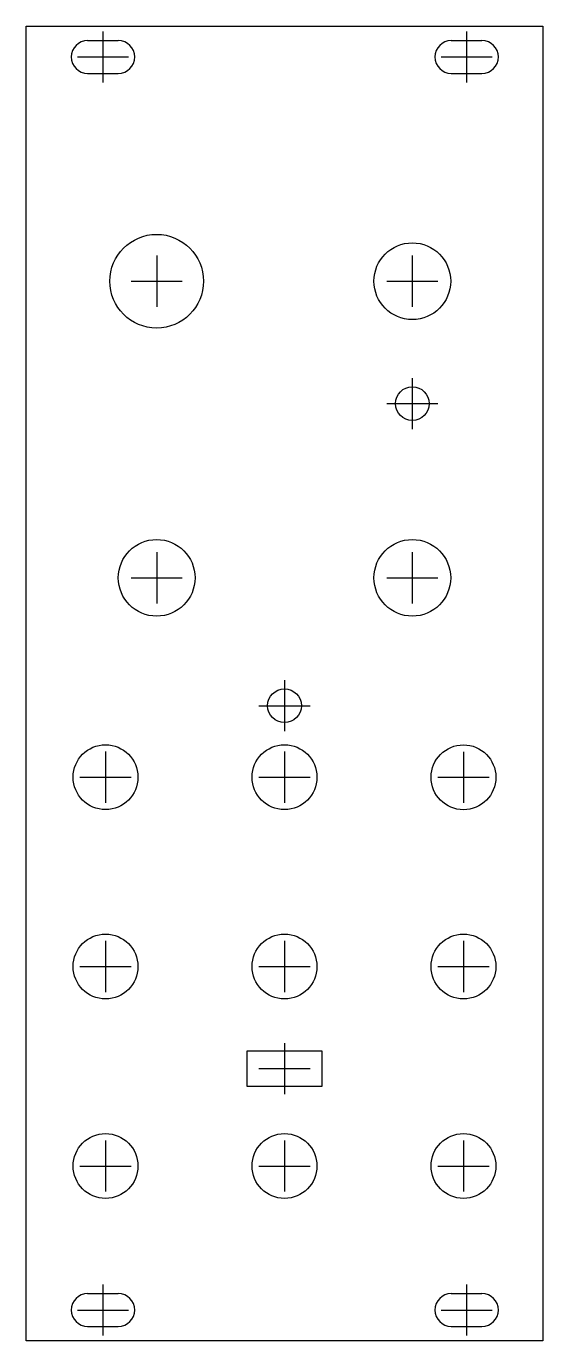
# Model space of a CAD drawing. Header units: millimetres. Extents: x 0 to 50, y -128 to 0.
import ezdxf

# ---------------------------------------------------------------- set-up
doc = ezdxf.new("R2010")
doc.units = ezdxf.units.MM
doc.layers.get('0').update_dxf_attribs({"linetype": 'CONTINUOUS'})
doc.layers.add('DXF_820_PANEL_MODEL_HOLE_C', color=7, linetype='CONTINUOUS')
doc.layers.add('Mechanical', color=7, linetype='CONTINUOUS')

# ---------------------------------------------------------------- blocks, each defined once
blk = doc.blocks.new('A$C32605')
at = {"layer": 'Mechanical'}
for points in [[(1.6, 3.2), (4.599999, 3.2)], [(1.6, 0.000001), (4.599999, 0.000001)]]:
    blk.add_lwpolyline(points, dxfattribs=at)
at = {"layer": 'Mechanical', "linetype": 'ByBlock'}
for centre, start, end in [((1.6, 1.6), 90, 270), ((4.6, 1.6), 270, 90)]:
    blk.add_arc(centre, 1.6, start, end, dxfattribs=at)
blk = doc.blocks.new('A$C909705334')
for p, q in [((-3.65, 1.75), (3.65, 1.75)), ((-3.65, -1.75), (-3.65, 1.75)), ((3.65, 1.75), (3.65, -1.75)), ((3.65, -1.75), (-3.65, -1.75))]:
    blk.add_line(p, q)

msp = doc.modelspace()

# ---------------------------------------------------------------- linework, layer by layer
for centre, radius in [((12.75, -24.92), 4.58), ((37.75, -24.92), 3.75), ((37.75, -36.89), 1.65), ((12.75, -53.92), 3.75), ((37.75, -53.92), 3.75), ((25.25, -66.42), 1.65), ((7.75, -73.41), 3.17), ((25.25, -73.41), 3.17), ((42.75, -73.42), 3.17), ((7.75, -91.92), 3.17), ((25.25, -91.92), 3.17), ((42.75, -91.92), 3.17), ((7.75, -111.42), 3.17), ((25.25, -111.42), 3.17), ((42.75, -111.42), 3.17)]:
    msp.add_circle(centre, radius)
at = {"layer": 'DXF_820_PANEL_MODEL_HOLE_C', "color": 18, "ltscale": 25.4}
for p, q in [((0, 0), (50.5, 0)), ((0, -128.5), (0, 0)), ((50.5, 0), (50.5, -128.5)), ((50.5, -128.5), (0, -128.5))]:
    msp.add_line(p, q, dxfattribs=at)
for points in [[(7.5, -0.5), (7.5, -5.5), (7.5, -5.5), (7.5, -5.5)], [(43.06, -0.5), (43.06, -5.5), (43.06, -5.5), (43.06, -5.5)], [(5, -3), (10, -3), (10, -3), (10, -3)], [(40.56, -3), (45.56, -3), (45.56, -3), (45.56, -3)], [(12.75, -22.42), (12.75, -27.42), (12.75, -27.42), (12.75, -27.42)], [(37.75, -22.42), (37.75, -27.42), (37.75, -27.42), (37.75, -27.42)], [(10.25, -24.92), (15.25, -24.92), (15.25, -24.92), (15.25, -24.92)], [(35.25, -24.92), (40.25, -24.92), (40.25, -24.92), (40.25, -24.92)], [(37.75, -34.39), (37.75, -39.39), (37.75, -39.39), (37.75, -39.39)], [(35.25, -36.89), (40.25, -36.89), (40.25, -36.89), (40.25, -36.89)], [(12.75, -51.42), (12.75, -56.42), (12.75, -56.42), (12.75, -56.42)], [(37.75, -51.42), (37.75, -56.42), (37.75, -56.42), (37.75, -56.42)], [(10.25, -53.92), (15.25, -53.92), (15.25, -53.92), (15.25, -53.92)], [(35.25, -53.92), (40.25, -53.92), (40.25, -53.92), (40.25, -53.92)], [(25.25, -63.92), (25.25, -68.92), (25.25, -68.92), (25.25, -68.92)], [(22.75, -66.42), (27.75, -66.42), (27.75, -66.42), (27.75, -66.42)], [(7.75, -70.91), (7.75, -75.91), (7.75, -75.91), (7.75, -75.91)], [(25.25, -70.91), (25.25, -75.91), (25.25, -75.91), (25.25, -75.91)], [(42.75, -70.92), (42.75, -75.92), (42.75, -75.92), (42.75, -75.92)], [(5.25, -73.41), (10.25, -73.41), (10.25, -73.41), (10.25, -73.41)], [(22.75, -73.41), (27.75, -73.41), (27.75, -73.41), (27.75, -73.41)], [(40.25, -73.42), (45.25, -73.42), (45.25, -73.42), (45.25, -73.42)], [(7.75, -89.42), (7.75, -94.42), (7.75, -94.42), (7.75, -94.42)], [(25.25, -89.42), (25.25, -94.42), (25.25, -94.42), (25.25, -94.42)], [(42.75, -89.42), (42.75, -94.42), (42.75, -94.42), (42.75, -94.42)], [(5.25, -91.92), (10.25, -91.92), (10.25, -91.92), (10.25, -91.92)], [(22.75, -91.92), (27.75, -91.92), (27.75, -91.92), (27.75, -91.92)], [(40.25, -91.92), (45.25, -91.92), (45.25, -91.92), (45.25, -91.92)], [(25.25, -99.4), (25.25, -104.4), (25.25, -104.4), (25.25, -104.4)], [(22.75, -101.9), (27.75, -101.9), (27.75, -101.9), (27.75, -101.9)], [(7.75, -108.92), (7.75, -113.92), (7.75, -113.92), (7.75, -113.92)], [(25.25, -108.92), (25.25, -113.92), (25.25, -113.92), (25.25, -113.92)], [(42.75, -108.92), (42.75, -113.92), (42.75, -113.92), (42.75, -113.92)], [(5.25, -111.42), (10.25, -111.42), (10.25, -111.42), (10.25, -111.42)], [(22.75, -111.42), (27.75, -111.42), (27.75, -111.42), (27.75, -111.42)], [(40.25, -111.42), (45.25, -111.42), (45.25, -111.42), (45.25, -111.42)], [(7.5, -123), (7.5, -128), (7.5, -128), (7.5, -128)], [(43.06, -123), (43.06, -128), (43.06, -128), (43.06, -128)], [(5, -125.5), (10, -125.5), (10, -125.5), (10, -125.5)], [(40.56, -125.5), (45.56, -125.5), (45.56, -125.5), (45.56, -125.5)]]:
    msp.add_open_spline(points, degree=3, dxfattribs=at)

# ---------------------------------------------------------------- block references
for name, p in [('A$C32605', (4.4, -4.6)), ('A$C32605', (39.96, -4.6)), ('A$C909705334', (25.25, -101.9)), ('A$C32605', (4.4, -127.1)), ('A$C32605', (39.96, -127.1))]:
    msp.add_blockref(name, p)

doc.saveas('drawing.dxf')
